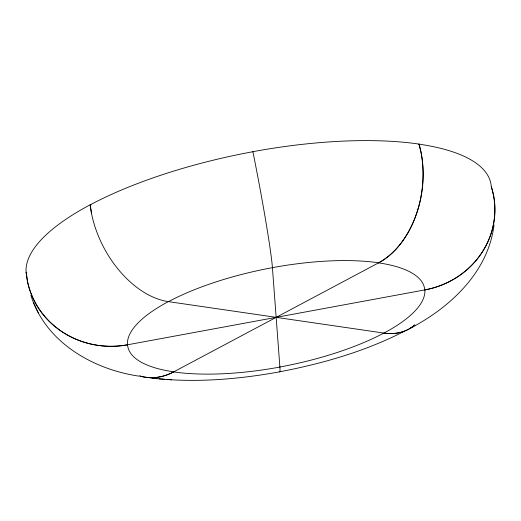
<?xml version="1.0" encoding="UTF-8"?>
<svg xmlns="http://www.w3.org/2000/svg" width="521" height="521" viewBox="0 0 521 521"><rect width="100%" height="100%" fill="white"/><g stroke="black" fill="none" stroke-linecap="round" stroke-linejoin="round"><path stroke-width="0.78" d="M494.025 224.968C488.255 272.177 450.222 307.462 410.034 328.445M418.604 144.35L418.995 144.141A236.723 77.46 -11.2 0 1 491.264 186.505L492.43 190.601M403.664 331.63C364.843 351.473 322.519 363.612 279.823 371.773M127.45 344.804A85.874 81.087 -4.3 0 1 27.294 280.773L26.109 272.359A236.723 77.46 -11.2 0 1 90.113 204.812A85.874 55.063 62 0 0 168.361 301.62A151.324 49.515 -11.2 0 0 127.45 344.804A85.874 81.087 -4.3 0 1 27.405 280.754L26.219 272.34L26.786 272.236M279.562 371.844C237.583 379.47 194.515 383.013 151.989 378.122M159.107 378.845L164.493 379.255M166.505 379.392L171.585 379.789M145.47 377.276L157.668 378.565M91.54 213.109L90.224 204.825L91.038 204.948M138.768 376.116C92.653 369.272 45.294 342.037 30.869 295.257M33.377 302.356L38.352 312.861M491.368 186.485L493.485 194.73A85.874 81.087 -4.3 0 1 424.856 289.91A151.324 49.515 -11.2 0 1 383.944 333.088A85.874 55.063 62 0 0 414.807 325.032M418.995 144.141L420.961 152.301A85.874 59.602 -81.7 0 1 378.656 262.805A151.324 49.515 -11.2 0 0 272.411 267.657A151.324 49.515 -11.2 0 0 168.472 301.639L383.834 333.069A151.324 49.515 -11.2 0 1 279.888 367.012A85.874 3.211 79.5 0 1 279.497 371.747M492.56 191.116L493.374 194.75A85.874 81.087 -4.3 0 1 424.856 289.91M279.888 367.012L272.418 267.696A85.874 3.211 79.5 0 0 254.535 159.888L252.893 151.676A236.723 77.46 -11.2 0 1 419.099 144.089A85.874 59.602 -81.7 0 1 378.656 262.805M252.913 151.904L252.893 151.715A236.723 77.46 -11.2 0 0 90.224 204.825M279.888 367.051A151.324 49.515 -11.2 0 1 173.643 371.903A85.874 59.602 -81.7 0 1 139.302 375.888M414.794 324.935A85.874 55.063 62 0 1 383.944 333.088M173.643 371.903A85.874 59.602 -81.7 0 1 140.006 376.006M26.636 275.355A236.723 77.46 -11.2 0 1 26.219 272.34M378.552 262.864L173.754 371.844A151.324 49.515 -11.2 0 1 127.56 344.785L424.745 289.93A151.324 49.515 -11.2 0 0 378.552 262.864"/></g></svg>
